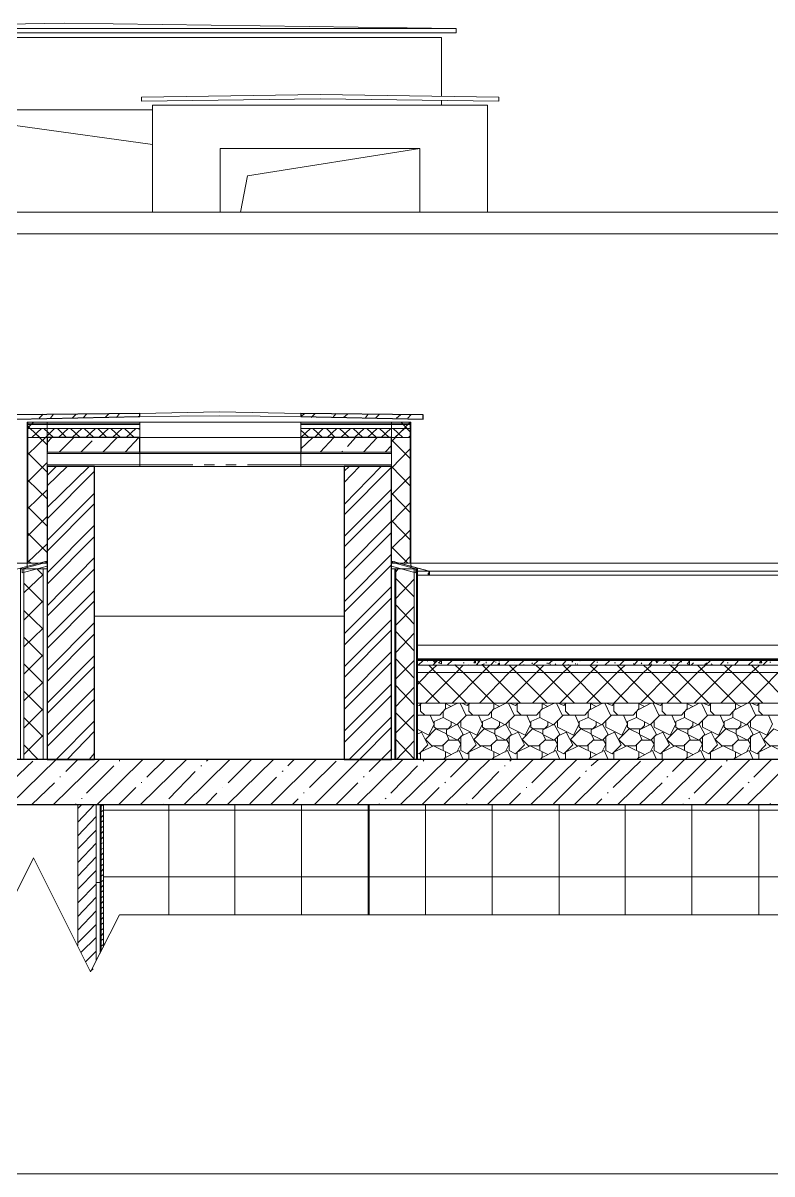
# Model space of a CAD drawing. Header units: millimetres. Extents: x 2294 to 908349, y -83289 to 219220.
# Drawn here: x 836029 to 840097, y 193436 to 199687 of the extents above; entities that cross this region are included whole.
import ezdxf

# ---------------------------------------------------------------- set-up
doc = ezdxf.new("R2010")
doc.units = ezdxf.units.MM
doc.layers.add('PDF _Геометрия', color=7, linetype='Continuous')

msp = doc.modelspace()

# ---------------------------------------------------------------- linework, layer by layer
at = {"layer": 'PDF _Геометрия', "lineweight": 9}
for points in [[(832112.1, 199674.2), (835513.2, 199674.2), (836252, 199687.3), (838381, 199656.7), (838381, 199634.9), (832112.1, 199634.9), (832112.1, 199656.7)], [(836671.7, 199285.2), (837642.2, 199298.3), (838612.7, 199285.2), (838612.7, 199263.3), (837642.2, 199276.4), (836671.7, 199263.3)], [(835373.3, 199215.2), (835373.3, 198660), (835373.3, 199215.2), (836732.9, 199215.2)], [(838184.3, 199005.4), (837100.1, 199005.4), (837100.1, 198660), (837100.1, 199005.4), (838184.3, 199005.4), (838184.3, 198660)], [(837537.3, 197567.1), (837537.3, 197549.6), (837095.7, 197554), (836662.9, 197549.6), (836662.9, 197567.1), (837095.7, 197575.9)], [(836160.2, 196754), (836160.2, 197519), (836055.3, 197519), (836050.9, 197519), (836050.9, 196754), (836055.3, 196754)], [(836055.3, 197519), (836055.3, 196754)], [(836055.3, 197436), (836662.9, 197436), (836662.9, 197484.1), (836662.9, 197505.9), (836662.9, 197510.3), (836662.9, 197519), (836055.3, 197519), (836055.3, 197510.3), (836055.3, 197505.9), (836055.3, 197484.1)], [(837537.3, 197519), (837537.3, 197436), (836662.9, 197436), (836662.9, 197519)], [(837537.3, 197436), (838131.8, 197436), (838131.8, 197484.1), (838131.8, 197505.9), (838131.8, 197510.3), (838131.8, 197519), (837537.3, 197519), (837537.3, 197510.3), (837537.3, 197505.9), (837537.3, 197484.1)], [(838031.2, 197519), (838031.2, 196754), (838131.8, 196754), (838136.2, 196754), (838136.2, 197519), (838131.8, 197519)], [(837537.3, 197436), (837537.3, 197278.6), (836662.9, 197278.6), (836662.9, 197436)], [(836160.2, 197357.3), (836160.2, 197278.6), (836662.9, 197278.6), (836662.9, 197357.3)], [(837537.3, 197357.3), (837537.3, 197278.6), (838031.2, 197278.6), (838031.2, 197357.3)], [(838031.2, 196762.8), (838040, 196762.8), (838031.2, 196762.8), (838031.2, 196793.4)], [(836151.5, 196762.8), (835954.7, 196710.3), (835954.7, 196688.4), (835959.1, 196688.4), (835963.5, 196697.2), (835959.1, 196692.8), (835954.7, 196692.8), (835954.7, 196710.3)], [(836024.7, 196701.6), (836160.2, 196736.5), (836160.2, 196758.4), (836024.7, 196723.4)], [(838031.2, 196736.5), (838162.4, 196701.6), (838162.4, 196723.4), (838031.2, 196758.4)], [(838236.7, 196710.3), (838040, 196762.8), (838232.3, 196710.3), (838232.3, 196692.8), (838228, 196697.2), (838232.3, 196688.4), (838236.7, 196688.4)], [(836160.2, 195687.3), (836160.2, 196723.4), (836138.4, 196723.4), (836033.4, 196723.4), (836024.7, 196723.4), (836020.3, 196723.4), (836016, 196723.4), (836016, 195687.3), (836020.3, 195687.3), (836024.7, 195687.3), (836033.4, 195687.3), (836138.4, 195687.3)], [(836138.4, 195687.3), (836138.4, 196723.4)], [(838031.2, 196723.4), (838031.2, 195687.3), (838048.7, 195687.3), (838053.1, 195687.3), (838153.7, 195687.3), (838166.8, 195687.3), (838171.1, 195687.3), (838171.1, 196723.4), (838166.8, 196723.4), (838153.7, 196723.4), (838053.1, 196723.4), (838048.7, 196723.4)]]:
    msp.add_lwpolyline(points, close=True, dxfattribs=at)
for points in [[(838381, 199656.7), (832112.1, 199656.7), (832112.1, 199634.9), (834127.4, 199634.9)], [(832190.8, 198660), (832190.8, 199608.6), (832295.7, 199608.6), (838193, 199608.6), (838302.3, 199608.6), (838302.3, 199289.5)], [(836732.9, 198660), (836732.9, 199241.4), (838442.2, 199241.4), (838551.5, 199241.4), (838551.5, 198660)], [(838302.3, 199267.7), (838302.3, 199241.4)], [(836732.9, 199027.2), (835373.3, 199215.2)], [(837209.4, 198660), (837248.7, 198856.7), (838184.3, 199005.4)], [(823128.5, 198542), (823128.5, 198660), (842708.8, 198660), (842708.8, 198542)], [(823128.5, 198660), (823128.5, 198542), (842708.8, 198542), (842708.8, 198660)], [(827670.6, 196981.3), (827670.6, 196754), (830796.3, 196754), (830796.3, 197672), (832077.2, 197672), (832077.2, 196754), (836050.9, 196754), (836050.9, 197519), (838136.2, 197519), (838136.2, 196754), (842647.6, 196754), (842647.6, 198542)], [(836662.9, 197510.3), (836055.3, 197510.3)], [(836662.9, 197505.9), (836055.3, 197505.9)], [(836662.9, 197484.1), (836055.3, 197484.1)], [(838131.8, 197510.3), (837537.3, 197510.3)], [(838131.8, 197505.9), (837537.3, 197505.9)], [(838131.8, 197484.1), (837537.3, 197484.1)], [(838131.8, 197519), (838131.8, 196754)], [(838136.2, 197519), (838136.2, 196754), (838136.2, 196736.5), (838136.2, 196727.8), (838136.2, 196736.5), (838136.2, 196754)], [(837537.3, 197357.3), (836662.9, 197357.3)], [(836160.2, 197348.5), (836662.9, 197348.5), (837537.3, 197348.5), (838031.2, 197348.5)], [(836160.2, 197287.3), (836662.9, 197287.3), (836951.5, 197287.3)], [(837012.7, 197287.3), (837069.5, 197287.3)], [(837130.7, 197287.3), (837187.5, 197287.3)], [(837248.7, 197287.3), (837537.3, 197287.3), (838031.2, 197287.3)], [(836160.2, 196793.4), (836160.2, 196762.8), (836160.2, 196793.4)], [(836050.9, 196754), (836050.9, 196736.5), (836050.9, 196727.8)], [(836160.2, 196762.8), (836151.5, 196762.8), (836160.2, 196762.8)], [(836033.4, 196723.4), (836033.4, 195687.3)], [(838048.7, 195687.3), (838048.7, 196723.4)], [(838053.1, 195687.3), (838053.1, 196723.4)], [(838153.7, 195687.3), (838153.7, 196723.4)], [(838166.8, 195687.3), (838166.8, 196723.4)], [(838171.1, 195687.3), (838171.1, 196723.4)], [(838171.1, 196710.3), (838232.3, 196710.3)], [(842704.5, 196688.4), (838171.1, 196688.4), (838171.1, 196308.1), (843543.8, 196308.1), (842625.8, 196308.1)], [(842700.1, 196688.4), (842704.5, 196688.4), (842704.5, 196710.3), (838236.7, 196710.3)], [(836418.1, 196465.5), (837773.3, 196465.5), (836426.9, 196465.5)], [(843543.8, 196233.8), (838166.8, 196233.8), (838166.8, 196229.4), (838166.8, 196225.1), (838166.8, 196198.8), (838166.8, 196159.5), (838166.8, 195993.4), (838166.8, 195687.3), (843543.8, 195687.3)], [(836418.1, 195687.3), (836426.9, 195687.3)], [(836448.7, 195018.5), (836426.9, 195018.5), (836426.9, 195442.5), (836426.9, 194594.5), (836426.9, 195442.5), (836326.3, 195442.5), (836326.3, 194677.5)], [(837908.8, 194843.6), (837908.8, 195442.5), (836466.2, 195442.5), (836466.2, 194668.8), (836466.2, 195442.5), (836453.1, 195442.5), (836448.7, 195442.5), (836448.7, 194633.8)], [(836453.1, 194646.9), (836453.1, 195442.5)], [(841830.1, 194843.6), (841830.1, 195442.5), (841825.8, 195442.5), (841812.7, 195442.5), (841812.7, 194843.6), (841812.7, 195442.5), (837908.8, 195442.5)], [(843919.8, 194843.6), (836553.7, 194843.6), (836396.3, 194533.3), (836085.9, 195154), (835932.9, 194843.6), (828426.9, 194843.6)], [(842437.8, 193436), (827216, 193436)]]:
    msp.add_lwpolyline(points, dxfattribs=at)
at = {"layer": 'PDF _Геометрия', "lineweight": 30}
for points in [[(835989.7, 197536.5), (836662.9, 197549.6), (836662.9, 197567.1), (835989.7, 197558.4)], [(837537.3, 197549.6), (838201.7, 197536.5), (838201.7, 197558.4), (837537.3, 197567.1)], [(836418.1, 195687.3), (836418.1, 197278.6), (836160.2, 197278.6), (836160.2, 195687.3)], [(837773.3, 197278.6), (837773.3, 195687.3), (838031.2, 195687.3), (838031.2, 197278.6)]]:
    msp.add_lwpolyline(points, close=True, dxfattribs=at)
at = {"layer": 'PDF _Геометрия', "color": 250, "lineweight": 9, "true_color": 0x1d1d1d}
for points in [[(836116.5, 197540.9), (836138.4, 197562.8)], [(836177.7, 197540.9), (836195.2, 197562.8)], [(836295.7, 197540.9), (836317.6, 197562.8)], [(836356.9, 197545.3), (836374.4, 197562.8)], [(836475, 197545.3), (836496.8, 197567.1)], [(836536.2, 197545.3), (836553.7, 197567.1)], [(836654.2, 197549.6), (836662.9, 197554)], [(837537.3, 197549.6), (837559.1, 197567.1)], [(837594.1, 197545.3), (837615.9, 197567.1)], [(837712.1, 197545.3), (837729.6, 197567.1)], [(837769, 197545.3), (837790.8, 197562.8)], [(837887, 197540.9), (837904.5, 197562.8)], [(837943.8, 197540.9), (837965.7, 197562.8)], [(838057.5, 197540.9), (838079.3, 197558.4)], [(838118.7, 197540.9), (838136.2, 197558.4)], [(836055.3, 197488.4), (836085.9, 197519)], [(836160.2, 197396.6), (836055.3, 197497.2)], [(836120.9, 197436), (836068.4, 197484.1)], [(836077.2, 197436), (836129.6, 197484.1)], [(836195.2, 197436), (836142.7, 197484.1)], [(836151.5, 197436), (836199.6, 197484.1)], [(836265.1, 197436), (836217, 197484.1)], [(836221.4, 197436), (836273.9, 197484.1)], [(836339.4, 197436), (836287, 197484.1)], [(836295.7, 197436), (836348.2, 197484.1)], [(836413.8, 197436), (836361.3, 197484.1)], [(836370, 197436), (836422.5, 197484.1)], [(836483.7, 197436), (836435.6, 197484.1)], [(836440, 197436), (836492.5, 197484.1)], [(836558, 197436), (836505.6, 197484.1)], [(836514.3, 197436), (836566.8, 197484.1)], [(836632.3, 197436), (836579.9, 197484.1)], [(836588.6, 197436), (836641.1, 197484.1)], [(836662.9, 197479.7), (836654.2, 197484.1)], [(837537.3, 197436), (837589.7, 197484.1)], [(837655.3, 197436), (837602.8, 197484.1)], [(837611.6, 197436), (837659.7, 197484.1)], [(837725.2, 197436), (837677.1, 197484.1)], [(837681.5, 197436), (837734, 197484.1)], [(837799.6, 197436), (837747.1, 197484.1)], [(837755.8, 197436), (837808.3, 197484.1)], [(837873.9, 197436), (837821.4, 197484.1)], [(837830.2, 197436), (837882.6, 197484.1)], [(837948.2, 197436), (837895.7, 197484.1)], [(837900.1, 197436), (837952.6, 197484.1)], [(838018.1, 197436), (837965.7, 197484.1)], [(837974.4, 197436), (838026.9, 197484.1)], [(838031.2, 197414.1), (838131.8, 197519)], [(838092.4, 197436), (838040, 197484.1)], [(838048.7, 197436), (838101.2, 197484.1)], [(838114.3, 197484.1), (838131.8, 197466.6), (838083.7, 197519)], [(836055.3, 197344.2), (836160.2, 197444.7)], [(836160.2, 197409.7), (836186.4, 197436)], [(836225.8, 197357.3), (836304.5, 197436)], [(836343.8, 197357.3), (836405, 197418.5)], [(836461.9, 197357.3), (836540.5, 197436)], [(836584.3, 197357.3), (836658.6, 197436)], [(836662.9, 197436), (836662.9, 197436)], [(837581, 197436), (837537.3, 197475.3)], [(837537.3, 197374.8), (837602.8, 197436)], [(837642.2, 197357.3), (837716.5, 197436)], [(837790.8, 197387.9), (837834.5, 197436)], [(837878.2, 197357.3), (837952.6, 197436)], [(838131.8, 197322.3), (838031.2, 197422.9)], [(838123, 197436), (838131.8, 197444.7)], [(837760.2, 197357.3), (837764.6, 197361.7)], [(837996.3, 197357.3), (838031.2, 197392.3)], [(838031.2, 197269.9), (838131.8, 197374.8)], [(836160.2, 197248), (836055.3, 197352.9)], [(836055.3, 197195.5), (836160.2, 197300.5)], [(836160.2, 197230.5), (836208.3, 197278.6)], [(836160.2, 197055.6), (836387.5, 197278.6)], [(836160.2, 197173.7), (836269.5, 197278.6)], [(836160.2, 196994.4), (836418.1, 197252.4)], [(837773.3, 197252.4), (837799.6, 197278.6)], [(837773.3, 197073.1), (837974.4, 197278.6)], [(837773.3, 197191.2), (837856.4, 197278.6)], [(837773.3, 197016.3), (838031.2, 197274.2)], [(838131.8, 197173.7), (838031.2, 197278.6)], [(836160.2, 197103.7), (836055.3, 197204.3)], [(838031.2, 197125.6), (838131.8, 197226.1)], [(836055.3, 197051.3), (836160.2, 197151.8)], [(836160.2, 196876.4), (836418.1, 197134.3)], [(837773.3, 196898.3), (838031.2, 197156.2)], [(838131.8, 197029.4), (838031.2, 197134.3)], [(836160.2, 196955.1), (836055.3, 197060)], [(836160.2, 196819.6), (836418.1, 197077.5)], [(837773.3, 196841.4), (838031.2, 197099.4)], [(838031.2, 196977), (838131.8, 197081.9)], [(836055.3, 196902.6), (836160.2, 197007.6)], [(837773.3, 196723.4), (838031.2, 196981.3)], [(838131.8, 196880.8), (838031.2, 196985.7)], [(836160.2, 196701.6), (836418.1, 196959.5)], [(837773.3, 196662.2), (838031.2, 196920.1)], [(838031.2, 196832.7), (838131.8, 196933.2)], [(836160.2, 196810.8), (836055.3, 196915.8)], [(836055.3, 196758.4), (836160.2, 196858.9)], [(836160.2, 196640.4), (836418.1, 196898.3)], [(837773.3, 196544.2), (838031.2, 196802.1)], [(838118.7, 196754), (838031.2, 196841.4)], [(836072.8, 196754), (836055.3, 196767.1)], [(836085.9, 196745.3), (836090.3, 196745.3)], [(836160.2, 196522.3), (836418.1, 196784.6)], [(837773.3, 196487.3), (838031.2, 196745.3)], [(838044.4, 196758.4), (838048.7, 196762.8)], [(838096.8, 196754), (838131.8, 196789)], [(838136.2, 196736.5), (838140.5, 196736.5)], [(836033.4, 196592.3), (836138.4, 196692.8)], [(836138.4, 196688.4), (836103.4, 196723.4)], [(836160.2, 196465.5), (836418.1, 196723.4)], [(838053.1, 196705.9), (838066.2, 196723.4)], [(838153.7, 196570.4), (838053.1, 196671)], [(838153.7, 196714.7), (838149.3, 196723.4)], [(838184.3, 196723.4), (838184.3, 196723.4)], [(836138.4, 196539.8), (836033.4, 196644.7)], [(836160.2, 196347.5), (836418.1, 196605.4)], [(837773.3, 196369.3), (838031.2, 196627.2)], [(838053.1, 196561.7), (838153.7, 196666.6)], [(836033.4, 196443.6), (836138.4, 196548.5)], [(836160.2, 196290.6), (836418.1, 196548.5)], [(837773.3, 196308.1), (838031.2, 196566)], [(836138.4, 196395.5), (836033.4, 196496.1)], [(838153.7, 196421.8), (838053.1, 196526.7)], [(838053.1, 196417.4), (838153.7, 196517.9)], [(836160.2, 196172.6), (836418.1, 196430.5)], [(837773.3, 196190.1), (838031.2, 196448)], [(836033.4, 196299.4), (836138.4, 196399.9)], [(836160.2, 196111.4), (836418.1, 196369.3)], [(837773.3, 196133.2), (838031.2, 196391.2)], [(838153.7, 196277.5), (838053.1, 196382.4)], [(838053.1, 196268.8), (838153.7, 196373.7)], [(836138.4, 196246.9), (836033.4, 196351.8)], [(836033.4, 196150.7), (836138.4, 196255.7)], [(836160.2, 195993.4), (836418.1, 196251.3)], [(837773.3, 196015.2), (838031.2, 196273.1)], [(838153.7, 196128.9), (838053.1, 196233.8)], [(836138.4, 196102.6), (836033.4, 196207.6)], [(836160.2, 195936.5), (836418.1, 196194.4)], [(837773.3, 195958.4), (838031.2, 196216.3)], [(838053.1, 196124.5), (838153.7, 196225.1)], [(838166.8, 196225.1), (838171.1, 196225.1)], [(838166.8, 196089.5), (838232.3, 196159.5), (838276.1, 196198.8)], [(838175.5, 196198.8), (838201.7, 196225.1)], [(838214.9, 195993.4), (838381, 196159.5), (838420.3, 196198.8)], [(838223.6, 196225.1), (838228, 196220.7)], [(838437.8, 195993.4), (838271.7, 196159.5), (838232.3, 196198.8)], [(838254.2, 196198.8), (838280.4, 196225.1)], [(838332.9, 196198.8), (838359.1, 196225.1)], [(838346, 196225.1), (838354.7, 196225.1)], [(838354.7, 196225.1), (838354.7, 196225.1)], [(838359.1, 195993.4), (838525.2, 196159.5), (838564.6, 196198.8)], [(838376.6, 196203.2), (838376.6, 196198.8), (838420.3, 196159.5), (838586.4, 195993.4)], [(838402.8, 196225.1), (838402.8, 196225.1)], [(838420.3, 196211.9), (838424.7, 196211.9)], [(838450.9, 196203.2), (838450.9, 196203.2)], [(838481.5, 196220.7), (838485.9, 196216.3)], [(838490.3, 196198.8), (838512.1, 196225.1)], [(838494.6, 196203.2), (838499, 196203.2)], [(838499, 196220.7), (838503.4, 196220.7)], [(838507.7, 195993.4), (838669.5, 196159.5), (838713.2, 196198.8)], [(838730.7, 195993.4), (838564.6, 196159.5), (838525.2, 196198.8), (838520.9, 196203.2), (838534, 196207.6), (838529.6, 196198.8)], [(838542.7, 196216.3), (838547.1, 196216.3)], [(838542.7, 196211.9), (838547.1, 196211.9)], [(838568.9, 196198.8), (838590.8, 196225.1)], [(838582.1, 195958.4), (838652, 195993.4), (838818.1, 196159.5), (838857.5, 196198.8)], [(838595.2, 196216.3), (838599.6, 196216.3)], [(838612.7, 196220.7), (838617, 196220.7)], [(838643.3, 196198.8), (838669.5, 196225.1)], [(838875, 195993.4), (838708.8, 196159.5), (838669.5, 196198.8)], [(838695.7, 196211.9), (838695.7, 196211.9)], [(838722, 196198.8), (838748.2, 196225.1)], [(838791.9, 196211.9), (838796.3, 196207.6)], [(838796.3, 195993.4), (838962.4, 196159.5), (839006.1, 196198.8)], [(838800.6, 196198.8), (838826.9, 196225.1)], [(839023.6, 195993.4), (838857.5, 196159.5), (838813.8, 196198.8)], [(838875, 196211.9), (838875, 196207.6)], [(838883.7, 196207.6), (838905.6, 196225.1)], [(838892.4, 196207.6), (838892.4, 196203.2)], [(838918.7, 196203.2), (838923, 196207.6)], [(838944.9, 195993.4), (839111, 196159.5), (839150.4, 196198.8)], [(838953.6, 196225.1), (838953.6, 196225.1)], [(838958, 196198.8), (838979.9, 196225.1)], [(839167.9, 195993.4), (839001.7, 196159.5), (838962.4, 196198.8)], [(838988.6, 196203.2), (838993, 196198.8)], [(839010.5, 196216.3), (839014.9, 196220.7)], [(839028, 196207.6), (839032.3, 196207.6)], [(839036.7, 196198.8), (839041.1, 196207.6)], [(839049.8, 196220.7), (839049.8, 196220.7)], [(839054.2, 196220.7), (839054.2, 196220.7)], [(839089.2, 195993.4), (839255.3, 196159.5), (839299, 196198.8)], [(839316.5, 195993.4), (839150.4, 196159.5), (839106.7, 196198.8)], [(839111, 196198.8), (839137.3, 196225.1)], [(839141.6, 196225.1), (839146, 196225.1)], [(839146, 196216.3), (839150.4, 196216.3)], [(839189.7, 196198.8), (839215.9, 196225.1)], [(839237.8, 195993.4), (839399.5, 196159.5), (839443.3, 196198.8)], [(839242.2, 196211.9), (839246.5, 196211.9)], [(839504.5, 195993.4), (839491.4, 195980.2), (839460.8, 195993.4), (839294.6, 196159.5), (839255.3, 196198.8)], [(839268.4, 196198.8), (839294.6, 196225.1)], [(839342.7, 196207.6), (839347.1, 196207.6)], [(839347.1, 196198.8), (839368.9, 196225.1)], [(839382.1, 195993.4), (839548.2, 196159.5), (839587.5, 196198.8)], [(839386.4, 196207.6), (839390.8, 196211.9)], [(839605, 195993.4), (839443.3, 196159.5), (839399.5, 196198.8)], [(839425.8, 196198.8), (839447.6, 196225.1)], [(839438.9, 196207.6), (839443.3, 196203.2)], [(839482.6, 196220.7), (839482.6, 196225.1)], [(839500.1, 196198.8), (839500.1, 196198.8)], [(839508.8, 196211.9), (839508.8, 196207.6)], [(839513.2, 196211.9), (839526.3, 196225.1)], [(839526.3, 195993.4), (839692.4, 196159.5), (839736.2, 196198.8)], [(839539.4, 196203.2), (839539.4, 196198.8)], [(839753.6, 195993.4), (839587.5, 196159.5), (839543.8, 196198.8)], [(839556.9, 196211.9), (839561.3, 196211.9)], [(839578.8, 196198.8), (839605, 196225.1)], [(839605, 196216.3), (839605, 196220.7)], [(839657.5, 196198.8), (839670.6, 196211.9)], [(839675, 195993.4), (839841.1, 196159.5), (839880.4, 196198.8)], [(839897.9, 195993.4), (839731.8, 196159.5), (839692.4, 196198.8)], [(839740.5, 196198.8), (839744.9, 196211.9), (839731.8, 196203.2), (839736.2, 196198.8), (839762.4, 196225.1)], [(839762.4, 196198.8), (839762.4, 196198.8)], [(839766.8, 196207.6), (839771.1, 196203.2)], [(839814.8, 196198.8), (839836.7, 196225.1)], [(839819.2, 195993.4), (839985.3, 196159.5), (840029.1, 196198.8)], [(840046.5, 195993.4), (839880.4, 196159.5), (839836.7, 196198.8)], [(839854.2, 196211.9), (839858.6, 196211.9)], [(839876.1, 196225.1), (839876.1, 196225.1)], [(839893.5, 196198.8), (839915.4, 196225.1)], [(839897.9, 196225.1), (839911, 196225.1)], [(839911, 196225.1), (839911, 196225.1)], [(839950.4, 196225.1), (839950.4, 196225.1)], [(839967.9, 196198.8), (839994.1, 196225.1)], [(839967.9, 195993.4), (840129.6, 196159.5), (840173.3, 196198.8)], [(839972.2, 196198.8), (839976.6, 196203.2)], [(840190.8, 195993.4), (840024.7, 196159.5), (839985.3, 196198.8)], [(840020.3, 196207.6), (840020.3, 196207.6)], [(840046.5, 196198.8), (840072.8, 196225.1)], [(840085.9, 196216.3), (840090.3, 196216.3)], [(836033.4, 196006.5), (836138.4, 196107)], [(838293.5, 195993.4), (838166.8, 196120.1)], [(836138.4, 195954), (836033.4, 196058.9)], [(836160.2, 195818.5), (836418.1, 196076.4)], [(837773.3, 195840.4), (838031.2, 196098.3)], [(838153.7, 195984.6), (838053.1, 196089.5)], [(838053.1, 195975.9), (838153.7, 196080.8)], [(836160.2, 195757.3), (836418.1, 196015.2)], [(837773.3, 195779.2), (838031.2, 196037.1)], [(838166.8, 195984.6), (838179.9, 195980.2), (838193, 195993.4)], [(838166.8, 195919), (838175.5, 195927.8), (838293.5, 195927.8), (838324.1, 195962.8), (838324.1, 195989)], [(838210.5, 195927.8), (838188.6, 195949.6), (838188.6, 195989), (838197.4, 195993.4)], [(838311, 195949.6), (838311, 195914.7), (838385.3, 195875.3), (838437.8, 195927.8), (838555.8, 195927.8), (838586.4, 195962.8), (838586.4, 195989)], [(838354.7, 195975.9), (838319.8, 195993.4)], [(838319.8, 195958.4), (838389.7, 195993.4)], [(838385.3, 195989), (838385.3, 195993.4)], [(838433.4, 195927.8), (838402.8, 195993.4)], [(838411.6, 195993.4), (838442.2, 195980.2), (838455.3, 195993.4)], [(838472.8, 195927.8), (838450.9, 195949.6), (838450.9, 195989), (838459.7, 195993.4)], [(838573.3, 195949.6), (838573.3, 195914.7), (838647.6, 195875.3), (838700.1, 195927.8), (838818.1, 195927.8), (838848.7, 195962.8), (838848.7, 195989)], [(838617, 195975.9), (838582.1, 195993.4)], [(838647.6, 195989), (838647.6, 195993.4)], [(838695.7, 195927.8), (838665.1, 195993.4)], [(838673.9, 195993.4), (838704.5, 195980.2), (838717.6, 195993.4)], [(838735.1, 195927.8), (838713.2, 195949.6), (838713.2, 195989), (838722, 195993.4)], [(838835.6, 195949.6), (838835.6, 195914.7), (838909.9, 195875.3), (838962.4, 195927.8), (839080.4, 195927.8), (839111, 195962.8), (839111, 195989)], [(838879.3, 195975.9), (838844.4, 195993.4)], [(838844.4, 195958.4), (838914.3, 195993.4)], [(838909.9, 195989), (838909.9, 195993.4)], [(838958, 195927.8), (838927.4, 195993.4)], [(838936.2, 195993.4), (838966.8, 195980.2), (838979.9, 195993.4)], [(838997.4, 195927.8), (838975.5, 195949.6), (838975.5, 195989), (838984.2, 195993.4)], [(839097.9, 195949.6), (839097.9, 195914.7), (839172.2, 195875.3), (839224.7, 195927.8), (839342.7, 195927.8), (839373.3, 195962.8), (839373.3, 195989)], [(839141.6, 195975.9), (839106.7, 195993.4)], [(839111, 195958.4), (839176.6, 195993.4)], [(839172.2, 195989), (839172.2, 195993.4)], [(839220.3, 195927.8), (839189.7, 195993.4)], [(839198.5, 195993.4), (839229.1, 195980.2), (839242.2, 195993.4)], [(839259.7, 195927.8), (839237.8, 195949.6), (839237.8, 195989), (839246.5, 195993.4)], [(839360.2, 195949.6), (839360.2, 195914.7), (839434.5, 195875.3), (839487, 195927.8), (839605, 195927.8), (839635.6, 195962.8), (839635.6, 195989)], [(839403.9, 195975.9), (839368.9, 195993.4)], [(839373.3, 195958.4), (839438.9, 195993.4)], [(839434.5, 195989), (839434.5, 195993.4)], [(839482.6, 195927.8), (839452, 195993.4)], [(839522, 195927.8), (839500.1, 195949.6), (839500.1, 195989), (839508.8, 195993.4)], [(839622.5, 195949.6), (839622.5, 195914.7), (839696.8, 195875.3), (839749.3, 195927.8), (839867.3, 195927.8), (839897.9, 195962.8), (839897.9, 195989)], [(839666.2, 195975.9), (839631.2, 195993.4)], [(839635.6, 195958.4), (839701.2, 195993.4)], [(839696.8, 195989), (839696.8, 195993.4)], [(839744.9, 195927.8), (839714.3, 195993.4)], [(839723, 195993.4), (839753.6, 195980.2), (839766.8, 195993.4)], [(839784.2, 195927.8), (839762.4, 195949.6), (839762.4, 195989), (839771.1, 195993.4)], [(839884.8, 195949.6), (839884.8, 195914.7), (839959.1, 195875.3), (840011.6, 195927.8), (840129.6, 195927.8), (840160.2, 195962.8), (840160.2, 195989)], [(839928.5, 195975.9), (839893.5, 195993.4)], [(839897.9, 195958.4), (839963.5, 195993.4)], [(839959.1, 195989), (839959.1, 195993.4)], [(840007.2, 195927.8), (839976.6, 195993.4)], [(839985.3, 195993.4), (840015.9, 195980.2), (840029.1, 195993.4)], [(840046.5, 195927.8), (840024.7, 195949.6), (840024.7, 195989), (840033.4, 195993.4)], [(836033.4, 195857.8), (836138.4, 195962.8)], [(837799.6, 195687.3), (838031.2, 195919)], [(838153.7, 195840.4), (838053.1, 195940.9)], [(838053.1, 195831.6), (838153.7, 195932.2)], [(838171.1, 195927.8), (838166.8, 195940.9)], [(838166.8, 195853.5), (838232.3, 195818.5), (838262.9, 195879.7), (838241.1, 195927.8)], [(838407.2, 195901.6), (838407.2, 195862.2), (838494.6, 195818.5), (838525.2, 195879.7), (838503.4, 195927.8)], [(838669.5, 195901.6), (838669.5, 195862.2), (838756.9, 195818.5), (838787.5, 195879.7), (838765.7, 195927.8)], [(838931.8, 195901.6), (838931.8, 195862.2), (839019.2, 195818.5), (839049.8, 195879.7), (839028, 195927.8)], [(839194.1, 195901.6), (839194.1, 195862.2), (839281.5, 195818.5), (839312.1, 195879.7), (839290.3, 195927.8)], [(839456.4, 195901.6), (839456.4, 195862.2), (839543.8, 195818.5), (839574.4, 195879.7), (839552.6, 195927.8)], [(839718.7, 195901.6), (839718.7, 195862.2), (839806.1, 195818.5), (839836.7, 195879.7), (839814.8, 195927.8)], [(839981, 195901.6), (839981, 195862.2), (840068.4, 195818.5), (840099, 195879.7), (840077.1, 195927.8)], [(835959.1, 195442.5), (836208.3, 195687.3), (836418.1, 195897.2)], [(836138.4, 195809.8), (836033.4, 195914.7)], [(837611.6, 195442.5), (837856.4, 195687.3), (838031.2, 195862.2)], [(838354.7, 195892.8), (838354.7, 195871), (838337.3, 195853.5), (838276.1, 195853.5), (838262.9, 195862.2), (838262.9, 195892.8), (838311, 195914.7)], [(838617, 195892.8), (838617, 195871), (838599.6, 195853.5), (838538.3, 195853.5), (838525.2, 195862.2), (838525.2, 195892.8), (838573.3, 195914.7)], [(838879.3, 195892.8), (838879.3, 195871), (838861.8, 195853.5), (838800.6, 195853.5), (838787.5, 195862.2), (838787.5, 195892.8), (838835.6, 195914.7)], [(839141.6, 195892.8), (839141.6, 195871), (839124.1, 195853.5), (839062.9, 195853.5), (839049.8, 195862.2), (839049.8, 195892.8), (839097.9, 195914.7)], [(839403.9, 195892.8), (839403.9, 195871), (839386.4, 195853.5), (839325.2, 195853.5), (839312.1, 195862.2), (839312.1, 195892.8), (839360.2, 195914.7)], [(839666.2, 195892.8), (839666.2, 195871), (839648.7, 195853.5), (839587.5, 195853.5), (839574.4, 195862.2), (839574.4, 195892.8), (839622.5, 195914.7)], [(839928.5, 195892.8), (839928.5, 195871), (839911, 195853.5), (839849.8, 195853.5), (839836.7, 195862.2), (839836.7, 195892.8), (839884.8, 195914.7)], [(836033.4, 195713.6), (836138.4, 195818.5)], [(836269.5, 195687.3), (836418.1, 195840.4)], [(838153.7, 195691.7), (838053.1, 195796.6)], [(838166.8, 195822.9), (838193, 195836), (838228, 195766), (838179.9, 195717.9), (838166.8, 195722.3)], [(836112.1, 195687.3), (836033.4, 195766)], [(837908.8, 195621.8), (837974.4, 195687.3), (838031.2, 195744.2)], [(838057.5, 195687.3), (838153.7, 195787.9)], [(838354.7, 195713.6), (838258.6, 195761.7), (838188.6, 195726.7), (838188.6, 195687.3)], [(838311, 195735.4), (838311, 195770.4)], [(838319.8, 195696.1), (838398.5, 195735.4), (838420.3, 195687.3)], [(838385.3, 195726.7), (838407.2, 195770.4), (838394.1, 195792.3), (838337.3, 195792.3)], [(838617, 195713.6), (838520.9, 195761.7), (838450.9, 195726.7), (838450.9, 195687.3)], [(838573.3, 195735.4), (838573.3, 195770.4)], [(838673.9, 195678.6), (838682.6, 195687.3), (838660.8, 195735.4), (838582.1, 195696.1)], [(838647.6, 195726.7), (838669.5, 195770.4), (838656.4, 195792.3), (838599.6, 195792.3)], [(838879.3, 195713.6), (838783.2, 195761.7), (838713.2, 195726.7), (838713.2, 195687.3)], [(838835.6, 195735.4), (838835.6, 195770.4)], [(838844.4, 195696.1), (838923, 195735.4), (838944.9, 195687.3)], [(838909.9, 195726.7), (838931.8, 195770.4), (838918.7, 195792.3), (838861.8, 195792.3)], [(839141.6, 195713.6), (839045.5, 195761.7), (838975.5, 195726.7), (838975.5, 195687.3)], [(839097.9, 195735.4), (839097.9, 195770.4)], [(839111, 195696.1), (839185.3, 195735.4), (839207.2, 195687.3)], [(839172.2, 195726.7), (839194.1, 195770.4), (839181, 195792.3), (839124.1, 195792.3)], [(839403.9, 195713.6), (839307.7, 195761.7), (839237.8, 195726.7), (839237.8, 195687.3)], [(839360.2, 195735.4), (839360.2, 195770.4)], [(839373.3, 195696.1), (839447.6, 195735.4), (839469.5, 195687.3)], [(839434.5, 195726.7), (839456.4, 195770.4), (839443.3, 195792.3), (839386.4, 195792.3)], [(839666.2, 195713.6), (839570, 195761.7), (839500.1, 195726.7), (839500.1, 195687.3)], [(839622.5, 195735.4), (839622.5, 195770.4)], [(839635.6, 195696.1), (839709.9, 195735.4), (839731.8, 195687.3)], [(839696.8, 195726.7), (839718.7, 195770.4), (839705.6, 195792.3), (839648.7, 195792.3)], [(839928.5, 195713.6), (839832.3, 195761.7), (839762.4, 195726.7), (839762.4, 195687.3)], [(839884.8, 195735.4), (839884.8, 195770.4)], [(839897.9, 195696.1), (839972.2, 195735.4), (839994.1, 195687.3)], [(839959.1, 195726.7), (839981, 195770.4), (839967.9, 195792.3), (839911, 195792.3)], [(840190.8, 195713.6), (840094.6, 195761.7), (840024.7, 195726.7), (840024.7, 195687.3)], [(835932.9, 195534.3), (836081.5, 195678.6)], [(836195.2, 195442.5), (836444.4, 195687.3)], [(836260.8, 195621.8), (836326.3, 195687.3)], [(836387.5, 195687.3), (836418.1, 195722.3)], [(836431.2, 195442.5), (836680.4, 195687.3)], [(836553.7, 195678.6), (836553.7, 195683)], [(836667.3, 195442.5), (836916.5, 195687.3)], [(836702.3, 195591.2), (836798.5, 195687.3)], [(836903.4, 195442.5), (837152.6, 195687.3)], [(837025.8, 195678.6), (837034.5, 195687.3)], [(837139.4, 195442.5), (837388.6, 195687.3)], [(837143.8, 195560.6), (837270.6, 195687.3)], [(837375.5, 195442.5), (837620.3, 195687.3)], [(837467.3, 195652.4), (837502.3, 195687.3)], [(837585.3, 195534.3), (837729.6, 195678.6)], [(837843.3, 195442.5), (838092.4, 195687.3)], [(838079.3, 195442.5), (838328.5, 195687.3)], [(838201.7, 195678.6), (838206.1, 195683)], [(838315.4, 195687.3), (838324.1, 195700.5), (838324.1, 195726.7)], [(838315.4, 195442.5), (838564.6, 195687.3)], [(838350.4, 195591.2), (838446.5, 195687.3)], [(838551.5, 195442.5), (838800.6, 195687.3)], [(838577.7, 195687.3), (838586.4, 195700.5), (838586.4, 195726.7)], [(838787.5, 195442.5), (839036.7, 195687.3)], [(838791.9, 195560.6), (838918.7, 195687.3)], [(838840, 195687.3), (838848.7, 195700.5), (838848.7, 195726.7)], [(839023.6, 195442.5), (839272.8, 195687.3)], [(839102.3, 195687.3), (839111, 195700.5), (839111, 195726.7)], [(839115.4, 195652.4), (839154.7, 195687.3)], [(839233.4, 195534.3), (839382.1, 195678.6)], [(839259.7, 195442.5), (839508.8, 195687.3)], [(839364.6, 195687.3), (839373.3, 195700.5), (839373.3, 195726.7)], [(839495.7, 195442.5), (839740.5, 195687.3)], [(839556.9, 195621.8), (839622.5, 195687.3)], [(839626.9, 195687.3), (839635.6, 195700.5), (839635.6, 195726.7)], [(839731.8, 195442.5), (839976.6, 195687.3)], [(839849.8, 195678.6), (839854.2, 195683)], [(839889.2, 195687.3), (839897.9, 195700.5), (839897.9, 195726.7)], [(839963.5, 195442.5), (840212.7, 195687.3)], [(839998.5, 195591.2), (840094.6, 195687.3)], [(836374.4, 195503.7), (836523.1, 195652.4)], [(836820.3, 195473.1), (836964.6, 195621.8)], [(836995.2, 195652.4), (836999.6, 195652.4)], [(837436.7, 195621.8), (837441.1, 195626.1)], [(838026.9, 195503.7), (838171.1, 195652.4)], [(838468.4, 195473.1), (838612.7, 195621.8)], [(838643.3, 195652.4), (838647.6, 195652.4)], [(839084.8, 195621.8), (839089.2, 195626.1)], [(839675, 195503.7), (839823.6, 195652.4)], [(836077.2, 195442.5), (836199.6, 195560.6)], [(836230.2, 195591.2), (836230.2, 195595.5)], [(836671.7, 195560.6), (836671.7, 195564.9)], [(837261.8, 195446.9), (837406.1, 195591.2)], [(837729.6, 195442.5), (837847.6, 195560.6)], [(837878.2, 195591.2), (837882.6, 195595.5)], [(838319.8, 195560.6), (838324.1, 195564.9)], [(838909.9, 195446.9), (839054.2, 195591.2)], [(839377.7, 195442.5), (839500.1, 195560.6)], [(839526.3, 195591.2), (839530.7, 195595.5)], [(839967.9, 195560.6), (839972.2, 195564.9)], [(836549.3, 195442.5), (836641.1, 195534.3)], [(837021.4, 195442.5), (837082.6, 195503.7)], [(837113.2, 195534.3), (837113.2, 195534.3)], [(837554.7, 195503.7), (837554.7, 195508.1)], [(838197.4, 195442.5), (838289.2, 195534.3)], [(838669.5, 195442.5), (838730.7, 195503.7)], [(838761.3, 195534.3), (838765.7, 195534.3)], [(839202.8, 195503.7), (839207.2, 195508.1)], [(839849.8, 195442.5), (839941.6, 195534.3)], [(836313.2, 195442.5), (836317.6, 195446.9)], [(836326.3, 195420.7), (836348.2, 195442.5)], [(836326.3, 195346.4), (836418.1, 195442.5)], [(836348.2, 195473.1), (836348.2, 195477.5)], [(836789.7, 195446.9), (836789.7, 195446.9)], [(837493.5, 195442.5), (837524.1, 195473.1)], [(837961.3, 195442.5), (837965.7, 195446.9)], [(837996.3, 195473.1), (838000.6, 195477.5)], [(838437.8, 195446.9), (838442.2, 195446.9)], [(839141.6, 195442.5), (839172.2, 195473.1)], [(839613.8, 195442.5), (839613.8, 195446.9)], [(839644.4, 195473.1), (839648.7, 195477.5)], [(840085.9, 195446.9), (840090.3, 195446.9)], [(836326.3, 195272), (836426.9, 195377)], [(836326.3, 195202.1), (836426.9, 195302.6)], [(836326.3, 195127.8), (836426.9, 195232.7)], [(836326.3, 195053.5), (836426.9, 195158.4)], [(836326.3, 194983.5), (836426.9, 195084.1)], [(836326.3, 194909.2), (836426.9, 195009.8)], [(836326.3, 194834.9), (836426.9, 194939.8)], [(836326.3, 194760.6), (836426.9, 194865.5)], [(836326.3, 194690.6), (836426.9, 194791.2)], [(836343.8, 194638.2), (836426.9, 194721.2)], [(836370, 194590.1), (836426.9, 194646.9)], [(836396.3, 194537.6), (836409.4, 194550.7)]]:
    msp.add_lwpolyline(points, dxfattribs=at)
at = {"layer": 'PDF _Геометрия', "lineweight": 30}
for points in [[(836662.9, 197357.3), (836662.9, 197436), (836160.2, 197436), (836160.2, 197357.3)], [(838031.2, 197357.3), (838031.2, 197436), (837537.3, 197436), (837537.3, 197357.3)], [(843543.8, 195687.3), (827495.8, 195687.3), (827495.8, 196928.9), (827237.8, 196928.9), (827237.8, 195687.3), (827237.8, 195442.5), (827237.8, 194843.6), (827753.7, 194843.6), (827753.7, 195442.5), (843543.8, 195442.5)]]:
    msp.add_lwpolyline(points, dxfattribs=at)
at = {"layer": 'PDF _Геометрия', "lineweight": 20}
for points in [[(843543.8, 196229.4), (838166.8, 196229.4)], [(843543.8, 196225.1), (838166.8, 196225.1)], [(843543.8, 196198.8), (838166.8, 196198.8)], [(843543.8, 196159.5), (838166.8, 196159.5)], [(843543.8, 195993.4), (838166.8, 195993.4)]]:
    msp.add_lwpolyline(points, dxfattribs=at)
at = {"layer": 'PDF _Геометрия', "color": 250, "lineweight": 9, "true_color": 0x1d1d1d}
for points in [[(838267.3, 196225.1), (838267.3, 196211.9), (838258.6, 196220.7)], [(838302.3, 196207.6), (838284.8, 196211.9), (838302.3, 196225.1)], [(838485.9, 196225.1), (838485.9, 196211.9), (838477.1, 196211.9)], [(838617, 196211.9), (838617, 196203.2), (838608.3, 196203.2)], [(838748.2, 196203.2), (838748.2, 196198.8)], [(839478.2, 196225.1), (839473.9, 196211.9), (839465.1, 196220.7)], [(839648.7, 196203.2), (839635.6, 196207.6), (839648.7, 196220.7)], [(840037.8, 196225.1), (840042.2, 196211.9), (840029.1, 196211.9)], [(838328.5, 195849.1), (838328.5, 195822.9), (838389.7, 195792.3), (838420.3, 195822.9), (838389.7, 195879.7)], [(838590.8, 195849.1), (838590.8, 195822.9), (838652, 195792.3), (838682.6, 195822.9), (838652, 195879.7)], [(838853.1, 195849.1), (838853.1, 195822.9), (838914.3, 195792.3), (838944.9, 195822.9), (838914.3, 195879.7)], [(839115.4, 195849.1), (839115.4, 195822.9), (839176.6, 195792.3), (839207.2, 195822.9), (839176.6, 195879.7)], [(839377.7, 195849.1), (839377.7, 195822.9), (839438.9, 195792.3), (839469.5, 195822.9), (839438.9, 195879.7)], [(839640, 195849.1), (839640, 195822.9), (839701.2, 195792.3), (839731.8, 195822.9), (839701.2, 195879.7)], [(839902.3, 195849.1), (839902.3, 195822.9), (839963.5, 195792.3), (839994.1, 195822.9), (839963.5, 195879.7)], [(838306.7, 195761.7), (838341.6, 195796.6), (838328.5, 195827.2), (838271.7, 195853.5), (838214.9, 195796.6), (838249.8, 195761.7)], [(838407.2, 195735.4), (838407.2, 195814.1), (838455.3, 195836), (838490.3, 195766), (838442.2, 195717.9)], [(838568.9, 195761.7), (838603.9, 195796.6), (838590.8, 195827.2), (838534, 195853.5), (838477.1, 195796.6), (838512.1, 195761.7)], [(838669.5, 195735.4), (838669.5, 195814.1), (838717.6, 195836), (838752.6, 195766), (838704.5, 195717.9)], [(838831.2, 195761.7), (838866.2, 195796.6), (838853.1, 195827.2), (838796.3, 195853.5), (838739.4, 195796.6), (838774.4, 195761.7)], [(838931.8, 195735.4), (838931.8, 195814.1), (838979.9, 195836), (839014.9, 195766), (838966.8, 195717.9)], [(839093.5, 195761.7), (839128.5, 195796.6), (839115.4, 195827.2), (839058.6, 195853.5), (839001.7, 195796.6), (839036.7, 195761.7)], [(839194.1, 195735.4), (839194.1, 195814.1), (839242.2, 195836), (839277.1, 195766), (839229.1, 195717.9)], [(839355.8, 195761.7), (839390.8, 195796.6), (839377.7, 195827.2), (839320.9, 195853.5), (839264, 195796.6), (839299, 195761.7)], [(839456.4, 195735.4), (839456.4, 195814.1), (839504.5, 195836), (839539.4, 195766), (839491.4, 195717.9)], [(839618.1, 195761.7), (839653.1, 195796.6), (839640, 195827.2), (839583.2, 195853.5), (839526.3, 195796.6), (839561.3, 195761.7)], [(839718.7, 195735.4), (839718.7, 195814.1), (839766.8, 195836), (839801.7, 195766), (839753.6, 195717.9)], [(839880.4, 195761.7), (839915.4, 195796.6), (839902.3, 195827.2), (839845.4, 195853.5), (839788.6, 195796.6), (839823.6, 195761.7)], [(839981, 195735.4), (839981, 195814.1), (840029.1, 195836), (840064, 195766), (840015.9, 195717.9)], [(840142.7, 195761.7), (840177.7, 195796.6), (840164.6, 195827.2), (840107.7, 195853.5), (840050.9, 195796.6), (840085.9, 195761.7)]]:
    msp.add_lwpolyline(points, close=True, dxfattribs=at)
at = {"layer": 'PDF _Геометрия', "color": 252, "lineweight": 9, "true_color": 0x878787}
for points in [[(836453.1, 195433.8), (836466.2, 195442.5)], [(836453.1, 195403.2), (836466.2, 195411.9)], [(836453.1, 195372.6), (836466.2, 195385.7)], [(836453.1, 195346.4), (836466.2, 195355.1)], [(836453.1, 195315.8), (836466.2, 195324.5)], [(836453.1, 195285.2), (836466.2, 195298.3)], [(836453.1, 195254.6), (836466.2, 195267.7)], [(836453.1, 195228.3), (836466.2, 195237.1)], [(836453.1, 195197.7), (836466.2, 195206.5)], [(836453.1, 195167.1), (836466.2, 195180.2)], [(836453.1, 195140.9), (836466.2, 195149.6)], [(836453.1, 195110.3), (836466.2, 195119)], [(836453.1, 195079.7), (836466.2, 195092.8)], [(836453.1, 195053.5), (836466.2, 195062.2)], [(836453.1, 195022.9), (836466.2, 195031.6)], [(836453.1, 194992.3), (836466.2, 195005.4)], [(836453.1, 194966), (836466.2, 194974.8)], [(836453.1, 194935.4), (836466.2, 194944.2)], [(836453.1, 194904.8), (836466.2, 194918)], [(836453.1, 194878.6), (836466.2, 194887.3)], [(836453.1, 194848), (836466.2, 194856.7)], [(836453.1, 194817.4), (836466.2, 194830.5)], [(836453.1, 194791.2), (836466.2, 194799.9)], [(836453.1, 194760.6), (836466.2, 194769.3)], [(836453.1, 194730), (836466.2, 194743.1)], [(836453.1, 194703.7), (836466.2, 194712.5)], [(836453.1, 194673.1), (836466.2, 194681.9)]]:
    msp.add_lwpolyline(points, dxfattribs=at)
at = {"layer": 'PDF _Геометрия', "color": 250, "lineweight": 9, "true_color": 0x262626}
for points in [[(836820.3, 194843.6), (836820.3, 195442.5)], [(837178.8, 194843.6), (837178.8, 195442.5)], [(837541.6, 194843.6), (837541.6, 195442.5)], [(837904.5, 194843.6), (837904.5, 195442.5)], [(838214.9, 194843.6), (838214.9, 195442.5)], [(838577.7, 194843.6), (838577.7, 195442.5)], [(838940.5, 194843.6), (838940.5, 195442.5)], [(839299, 194843.6), (839299, 195442.5)], [(839661.8, 194843.6), (839661.8, 195442.5)], [(840024.7, 194843.6), (840024.7, 195442.5)], [(836466.2, 195411.9), (837908.8, 195411.9), (841812.7, 195411.9)], [(836466.2, 195049.1), (837908.8, 195049.1), (841812.7, 195049.1)], [(836466.2, 194686.3), (836475, 194686.3)]]:
    msp.add_lwpolyline(points, dxfattribs=at)

doc.saveas('drawing.dxf')
